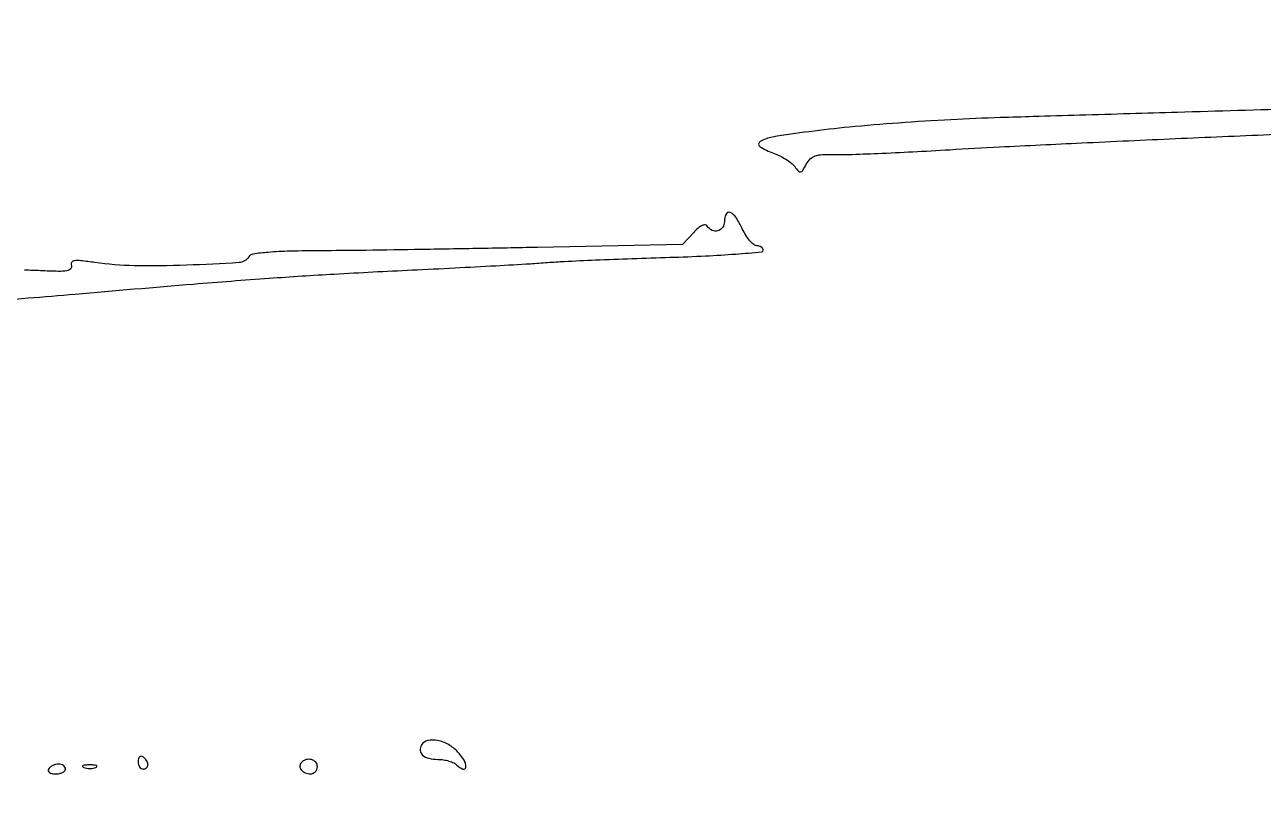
# Model space of a CAD drawing. Extents: x 0 to 2558, y 0 to 3412.
# Drawn here: x 566.6 to 822.2, y 606.5 to 769.6 of the extents above; entities that cross this region are included whole.
import ezdxf

# ---------------------------------------------------------------- set-up
doc = ezdxf.new("R2010")
doc.units = 0

msp = doc.modelspace()

# ---------------------------------------------------------------- linework, layer by layer
for points in [[(1286.775, 2242.902503, 0.000001), (1177.44536, 2242.627485, 0.134519)], [(1176.555032, 2242.380365, -0.000002), (1098.265318, 2241.934774, -0.000173)], [(1347, 900.068317, 0.000002), (1365.687198, 900.484728, 0.000002), (1385.0375, 900.916042, 0.000002), (1402.386564, 901.302857, 0.000005)], [(829.515806, 752.263681, -0.00036), (804.5, 751.512595, 0.000027), (794.704771, 751.225013, 0.000023), (784.290625, 750.918214, 0.000023), (774.755473, 750.636435, 0.000063), (768, 750.435644, 0.005879), (757.750562, 750.009045, 0.004992), (746.938321, 749.323282, 0.005141), (736.75315, 748.46975, 0.009488), (728.496451, 747.533895, 0.006778), (720.922809, 746.424902, 0.096052), (718.36248, 745.48895, 0.559358), (718.353219, 744.438238, 0.056104), (721.136519, 743.102254, -0.031147), (722.427678, 742.559854, -0.02662), (723.71354, 741.835177, -0.027496), (724.813134, 741.047822, -0.065854), (725.504884, 740.324208, 0.026178), (726.266503, 739.389506, 0.264591), (726.725732, 739.238642, 0.206399), (727.167479, 739.545419, 0.016331), (727.897821, 740.809077, -0.075052), (728.71941, 741.909749, -0.11286), (729.733398, 742.538404, -0.073214), (731.236782, 742.818264, -0.017598), (733.779456, 742.825095, 0.016453), (736.636011, 742.826231, 0.002165), (742.69459, 743.054334, 0.002512), (749.87933, 743.39217, 0.002103), (757.5, 743.821037, -0.002614), (767.800424, 744.390155, -0.000644), (784.725, 745.214709, -0.000659), (804.1125, 746.108631, -0.000659), (823.5, 746.951343, 0.00039), (957.175128, 752.689722, 0.005271)], [(556.703125, 712.351204, 0.00063), (567.287525, 713.213447, 0.000815), (577, 714.032926, -0.000797), (601.412089, 716.093552, -0.002844), (617.041706, 717.298293, -0.003694), (630.480084, 718.157544, -0.002196), (646.5, 718.992521, 0.000871), (655.362881, 719.430927, 0.001009), (663.8, 719.880095, 0.000899), (670.942889, 720.287707, 0.005983), (674.5, 720.539853, -0.008552), (677.951338, 720.766682, -0.001535), (684.392187, 721.059648, -0.001656), (691.940123, 721.354714, -0.001496), (699.75, 721.610713, 0.004417), (707.131175, 721.895827, 0.00734), (713.345312, 722.282349, 0.002153), (718.652742, 722.713762, 0.389412), (719, 723.092024, 0.143332), (718.898661, 723.438273, 0.099569), (718.613781, 723.733282, 0.0841), (718.187787, 723.932052, 0.067294), (717.685212, 724, -0.177963), (717.069282, 724.226395, -0.040113), (716.266365, 725.028125, -0.036771), (715.43682, 726.160039, -0.0285), (714.701391, 727.5, 0.033579), (713.368678, 729.870854, 0.152806), (712.160655, 730.864417, 0.402279), (711.331593, 730.533364, 0.106891), (711, 729, -0.147998), (710.625423, 727.762242, -0.181984), (709.651817, 727.062695, -0.179053), (708.445731, 727.173163, -0.143864), (707.46947, 728.049399, 0.252715), (707.040005, 728.296526, 0.117468), (706.391343, 728.160455, 0.067039), (705.553025, 727.617766, 0.028757), (704.589914, 726.69152), (702.358923, 724.284241), (672.429462, 723.65516, -0.000705), (659.909388, 723.409669, -0.00065), (647.040582, 723.192222, -0.000648), (635.569475, 723.028171, -0.002154), (628.027838, 722.962591, 0.004793), (621.336381, 722.86909, 0.014816), (616.822467, 722.628774, 0.014514), (613.697945, 722.277848, 0.222331), (612.812217, 721.699552, -0.243279), (610.820712, 720.509376, -0.00612), (599.969088, 719.975641, -0.013629), (589.14965, 719.871245, -0.031822), (581.081921, 720.528033, 0.007702), (578.166718, 720.907528, 0.060153), (576.800102, 720.89917, 0.230079), (576.262419, 720.547999, 0.231004), (576.20741, 719.909197, -0.293146), (576.070852, 719.242966, -0.158994), (575.30098, 718.83926, -0.047109), (573.505082, 718.707089, -0.006884), (569.847774, 718.833146, 0.008578), (566.510764, 718.936849, 0.037506)]]:
    msp.add_lwpolyline(points, format="xyb")
for points in [[(648.5, 621, 0.158802), (648.221611, 619.85547, 0.193726), (648.706424, 618.874683, 0.126009), (649.979067, 618.214873, 0.056963), (651.859017, 618, -0.038362), (652.995226, 617.912697, -0.034888), (654.14244, 617.652396, -0.036685), (655.136387, 617.271213, -0.08668), (655.783333, 616.816667, 0.101946), (657.023066, 616.000514, 0.505055), (657.621671, 616.37277, 0.156077), (657.287748, 617.795243, 0.053541), (655.996296, 619.503943, 0.074752), (654.047656, 621.03947, 0.080465), (651.78114, 621.886308, 0.099751), (649.765546, 621.882561, 0.207013)], [(571.5, 616, 0.202618), (571.441401, 615.621877, 0.181468), (571.66835, 615.29375, 0.104212), (572.195401, 615.071541, 0.047867), (572.940983, 615, 0.0466), (573.729059, 615.073608, 0.066561), (574.395164, 615.29375, 0.086673), (574.844577, 615.618015, 0.195654), (575, 616, 0.142666), (574.888931, 616.38134, 0.09965), (574.576711, 616.70625, 0.08433), (574.109818, 616.925146, 0.067639), (573.559017, 617, 0.061875), (572.961978, 616.925833, 0.051278), (572.359775, 616.70625, 0.053305), (571.842344, 616.382836, 0.08825)], [(578.75, 616.337719, 0.057986), (579.320008, 616.181385, 0.037979), (580, 616.12966, 0.037979), (580.679992, 616.181385, 0.057986), (581.25, 616.337719, 0.174857), (581.459382, 616.525001, 0.447206), (581.398438, 616.693942, 0.078554), (580.89144, 616.810911, 0.017491), (580, 616.842105, 0.017491), (579.10856, 616.810911, 0.078554), (578.601562, 616.693942, 0.447206), (578.540618, 616.525001, 0.174857)], [(590, 617.559017, 0.062283), (590.074545, 616.962904, 0.080552), (590.29375, 616.457961, 0.097988), (590.618621, 616.120018, 0.153634), (591, 616, 0.092995), (591.381732, 616.071618, 0.096318), (591.70625, 616.276414, 0.099231), (591.923444, 616.581949, 0.105429), (592, 616.940983, 0.089642), (591.926698, 617.346558, 0.053229), (591.70625, 617.7871, 0.051032), (591.382515, 618.193797, 0.06081), (591, 618.5, 0.139169), (590.620352, 618.607943, 0.191142), (590.29375, 618.478525, 0.138808), (590.073267, 618.110654, 0.066118)], [(623.693853, 617.36052, 0.194761), (623.381568, 616.62332, 0.172865), (623.649978, 615.830294, 0.128462), (624.462204, 615.217225, 0.098073), (625.559017, 615, 0.103216), (626.108867, 615.114729, 0.098834), (626.576711, 615.440625, 0.096907), (626.890211, 615.927451, 0.095012), (627, 616.5, 0.179946), (626.664381, 617.40236, 0.15216), (625.79511, 617.94328, 0.132661), (624.672804, 617.933008, 0.128822)]]:
    msp.add_lwpolyline(points, format="xyb", close=True)

doc.saveas('drawing.dxf')
